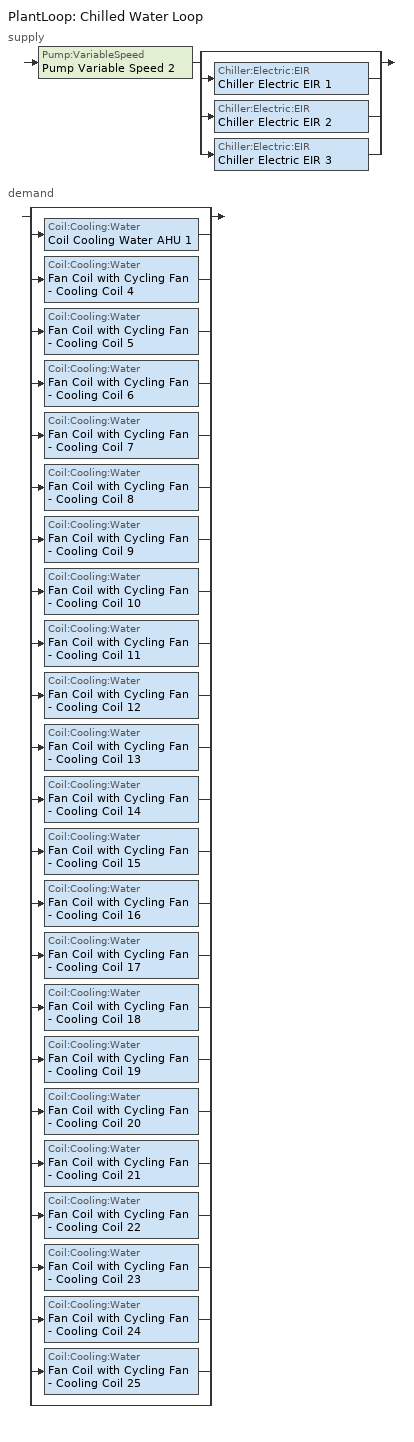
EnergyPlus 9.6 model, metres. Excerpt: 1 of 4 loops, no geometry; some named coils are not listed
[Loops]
PlantLoop 'Chilled Water Loop'
 supply: Pump:VariableSpeed 'Pump Variable Speed 2' > split
  | bypass
  | Chiller:Electric:EIR 'Chiller Electric EIR 1'
  | Chiller:Electric:EIR 'Chiller Electric EIR 2'
  | Chiller:Electric:EIR 'Chiller Electric EIR 3'
 demand: split
  | bypass
  | Coil:Cooling:Water 'Coil Cooling Water AHU 1'
  | Coil:Cooling:Water 'Fan Coil with Cycling Fan - Cooling Coil 4'
  | Coil:Cooling:Water 'Fan Coil with Cycling Fan - Cooling Coil 5'
  | Coil:Cooling:Water 'Fan Coil with Cycling Fan - Cooling Coil 6'
  | Coil:Cooling:Water 'Fan Coil with Cycling Fan - Cooling Coil 7'
  | Coil:Cooling:Water 'Fan Coil with Cycling Fan - Cooling Coil 8'
  | Coil:Cooling:Water 'Fan Coil with Cycling Fan - Cooling Coil 9'
  | Coil:Cooling:Water 'Fan Coil with Cycling Fan - Cooling Coil 10'
  | Coil:Cooling:Water 'Fan Coil with Cycling Fan - Cooling Coil 11'
  | Coil:Cooling:Water 'Fan Coil with Cycling Fan - Cooling Coil 12'
  | Coil:Cooling:Water 'Fan Coil with Cycling Fan - Cooling Coil 13'
  | Coil:Cooling:Water 'Fan Coil with Cycling Fan - Cooling Coil 14'
  | Coil:Cooling:Water 'Fan Coil with Cycling Fan - Cooling Coil 15'
  | Coil:Cooling:Water 'Fan Coil with Cycling Fan - Cooling Coil 16'
  | Coil:Cooling:Water 'Fan Coil with Cycling Fan - Cooling Coil 17'
  | Coil:Cooling:Water 'Fan Coil with Cycling Fan - Cooling Coil 18'
  | Coil:Cooling:Water 'Fan Coil with Cycling Fan - Cooling Coil 19'
  | Coil:Cooling:Water 'Fan Coil with Cycling Fan - Cooling Coil 20'
  | Coil:Cooling:Water 'Fan Coil with Cycling Fan - Cooling Coil 21'
  | Coil:Cooling:Water 'Fan Coil with Cycling Fan - Cooling Coil 22'
  | Coil:Cooling:Water 'Fan Coil with Cycling Fan - Cooling Coil 23'
  | Coil:Cooling:Water 'Fan Coil with Cycling Fan - Cooling Coil 24'
  | Coil:Cooling:Water 'Fan Coil with Cycling Fan - Cooling Coil 25'
  | bypass
[ZoneControl:Thermostat] Temperature Difference Between Cutout And Setpoint deltaC=0
Name | Zone or ZoneList | Control Type Schedule | Control 1
Thermal Zone 4 Thermostat | Thermal Zone 4 | Thermal Zone 4 Thermostat Schedule | Thermostat Setpoint Dual Setpoint 4
Thermal Zone 5 Thermostat | Thermal Zone 5 | Thermal Zone 5 Thermostat Schedule | Thermostat Setpoint Dual Setpoint 5
Thermal Zone 6 Thermostat | Thermal Zone 6 | Thermal Zone 6 Thermostat Schedule | Thermostat Setpoint Dual Setpoint 6
Thermal Zone 7 Thermostat | Thermal Zone 7 | Thermal Zone 7 Thermostat Schedule | Thermostat Setpoint Dual Setpoint 7
Thermal Zone 8 Thermostat | Thermal Zone 8 | Thermal Zone 8 Thermostat Schedule | Thermostat Setpoint Dual Setpoint 8
Thermal Zone 9 Thermostat | Thermal Zone 9 | Thermal Zone 9 Thermostat Schedule | Thermostat Setpoint Dual Setpoint 9
Thermal Zone 10 Thermostat | Thermal Zone 10 | Thermal Zone 10 Thermostat Schedule | Thermostat Setpoint Dual Setpoint 10
Thermal Zone 11 Thermostat | Thermal Zone 11 | Thermal Zone 11 Thermostat Schedule | Thermostat Setpoint Dual Setpoint 11
Thermal Zone 12 Thermostat | Thermal Zone 12 | Thermal Zone 12 Thermostat Schedule | Thermostat Setpoint Dual Setpoint 12
Thermal Zone 13 Thermostat | Thermal Zone 13 | Thermal Zone 13 Thermostat Schedule | Thermostat Setpoint Dual Setpoint 13
Thermal Zone 14 Thermostat | Thermal Zone 14 | Thermal Zone 14 Thermostat Schedule | Thermostat Setpoint Dual Setpoint 14
Thermal Zone 15 Thermostat | Thermal Zone 15 | Thermal Zone 15 Thermostat Schedule | Thermostat Setpoint Dual Setpoint 15
Thermal Zone 16 Thermostat | Thermal Zone 16 | Thermal Zone 16 Thermostat Schedule | Thermostat Setpoint Dual Setpoint 16
Thermal Zone 17 Thermostat | Thermal Zone 17 | Thermal Zone 17 Thermostat Schedule | Thermostat Setpoint Dual Setpoint 17
Thermal Zone 18 Thermostat | Thermal Zone 18 | Thermal Zone 18 Thermostat Schedule | Thermostat Setpoint Dual Setpoint 18
Thermal Zone 19 Thermostat | Thermal Zone 19 | Thermal Zone 19 Thermostat Schedule | Thermostat Setpoint Dual Setpoint 19
Thermal Zone 20 Thermostat | Thermal Zone 20 | Thermal Zone 20 Thermostat Schedule | Thermostat Setpoint Dual Setpoint 20
Thermal Zone 21 Thermostat | Thermal Zone 21 | Thermal Zone 21 Thermostat Schedule | Thermostat Setpoint Dual Setpoint 21
Thermal Zone 22 Thermostat | Thermal Zone 22 | Thermal Zone 22 Thermostat Schedule | Thermostat Setpoint Dual Setpoint 22
Thermal Zone 23 Thermostat | Thermal Zone 23 | Thermal Zone 23 Thermostat Schedule | Thermostat Setpoint Dual Setpoint 23
Thermal Zone 24 Thermostat | Thermal Zone 24 | Thermal Zone 24 Thermostat Schedule | Thermostat Setpoint Dual Setpoint 24
Thermal Zone 25 Thermostat | Thermal Zone 25 | Thermal Zone 25 Thermostat Schedule | Thermostat Setpoint Dual Setpoint 25
[ThermostatSetpoint:DualSetpoint]
Name | Heating Setpoint Temperature Schedule | Cooling Setpoint Temperature Schedule
Thermostat Setpoint Dual Setpoint 4 | HtgSetp 4 | ClgSetp 4
Thermostat Setpoint Dual Setpoint 5 | HtgSetp 5 | ClgSetp 5
Thermostat Setpoint Dual Setpoint 6 | HtgSetp 6 | ClgSetp 6
Thermostat Setpoint Dual Setpoint 7 | HtgSetp 7 | ClgSetp 7
Thermostat Setpoint Dual Setpoint 8 | HtgSetp 8 | ClgSetp 8
Thermostat Setpoint Dual Setpoint 9 | HtgSetp 9 | ClgSetp 9
Thermostat Setpoint Dual Setpoint 10 | HtgSetp 10 | ClgSetp 10
Thermostat Setpoint Dual Setpoint 11 | HtgSetp 11 | ClgSetp 11
Thermostat Setpoint Dual Setpoint 12 | HtgSetp 12 | ClgSetp 12
Thermostat Setpoint Dual Setpoint 13 | HtgSetp 13 | ClgSetp 13
Thermostat Setpoint Dual Setpoint 14 | HtgSetp 14 | ClgSetp 14
Thermostat Setpoint Dual Setpoint 15 | HtgSetp 15 | ClgSetp 15
Thermostat Setpoint Dual Setpoint 16 | HtgSetp 16 | ClgSetp 16
Thermostat Setpoint Dual Setpoint 17 | HtgSetp 17 | ClgSetp 17
Thermostat Setpoint Dual Setpoint 18 | HtgSetp 18 | ClgSetp 18
Thermostat Setpoint Dual Setpoint 19 | HtgSetp 19 | ClgSetp 19
Thermostat Setpoint Dual Setpoint 20 | HtgSetp 20 | ClgSetp 20
Thermostat Setpoint Dual Setpoint 21 | HtgSetp 21 | ClgSetp 21
Thermostat Setpoint Dual Setpoint 22 | HtgSetp 22 | ClgSetp 22
Thermostat Setpoint Dual Setpoint 23 | HtgSetp 23 | ClgSetp 23
Thermostat Setpoint Dual Setpoint 24 | HtgSetp 24 | ClgSetp 24
Thermostat Setpoint Dual Setpoint 25 | HtgSetp 25 | ClgSetp 25
[Fan:OnOff] Availability Schedule=Always On Discrete hvac_library; Fan Total Efficiency=0.75; Pressure Rise Pa=1395; Maximum Flow Rate m3/s=99.64; Motor Efficiency=0.8; Motor In Airstream Fraction=1; Fan Power Ratio Function of Speed Ratio Curve=Fan On Off Power Curve 12; Fan Efficiency Ratio Function of Speed Ratio Curve=Fan On Off Efficiency Curve 12
Fan Coil with Cycling Fan - Fan 4; Fan Coil with Cycling Fan - Fan 5; Fan Coil with Cycling Fan - Fan 6; Fan Coil with Cycling Fan - Fan 7; Fan Coil with Cycling Fan - Fan 8; Fan Coil with Cycling Fan - Fan 9; Fan Coil with Cycling Fan - Fan 10; Fan Coil with Cycling Fan - Fan 11; Fan Coil with Cycling Fan - Fan 12; Fan Coil with Cycling Fan - Fan 13; Fan Coil with Cycling Fan - Fan 14; Fan Coil with Cycling Fan - Fan 15; Fan Coil with Cycling Fan - Fan 16; Fan Coil with Cycling Fan - Fan 17; Fan Coil with Cycling Fan - Fan 18; Fan Coil with Cycling Fan - Fan 19; Fan Coil with Cycling Fan - Fan 20; Fan Coil with Cycling Fan - Fan 21; Fan Coil with Cycling Fan - Fan 22; Fan Coil with Cycling Fan - Fan 23; Fan Coil with Cycling Fan - Fan 24; Fan Coil with Cycling Fan - Fan 25
[Coil:Cooling:Water] Availability Schedule=Always On Discrete hvac_library; Design Water Flow Rate m3/s=Autosize; Design Air Flow Rate m3/s=Autosize; Design Inlet Water Temperature C=Autosize; Design Inlet Air Temperature C=Autosize; Design Outlet Air Temperature C=Autosize; Design Inlet Air Humidity Ratio kgWater/kgDryAir=Autosize; Design Outlet Air Humidity Ratio kgWater/kgDryAir=Autosize; Type of Analysis=SimpleAnalysis; Heat Exchanger Configuration=CrossFlow
Fan Coil with Cycling Fan - Cooling Coil 4; Fan Coil with Cycling Fan - Cooling Coil 5; Fan Coil with Cycling Fan - Cooling Coil 6; Fan Coil with Cycling Fan - Cooling Coil 7; Fan Coil with Cycling Fan - Cooling Coil 8; Fan Coil with Cycling Fan - Cooling Coil 9; Fan Coil with Cycling Fan - Cooling Coil 10; Fan Coil with Cycling Fan - Cooling Coil 11; Fan Coil with Cycling Fan - Cooling Coil 12; Fan Coil with Cycling Fan - Cooling Coil 13; Fan Coil with Cycling Fan - Cooling Coil 14; Fan Coil with Cycling Fan - Cooling Coil 15; Fan Coil with Cycling Fan - Cooling Coil 16; Fan Coil with Cycling Fan - Cooling Coil 17; Fan Coil with Cycling Fan - Cooling Coil 18; Fan Coil with Cycling Fan - Cooling Coil 19; Fan Coil with Cycling Fan - Cooling Coil 20; Fan Coil with Cycling Fan - Cooling Coil 21; Fan Coil with Cycling Fan - Cooling Coil 22; Fan Coil with Cycling Fan - Cooling Coil 23; Fan Coil with Cycling Fan - Cooling Coil 24; Fan Coil with Cycling Fan - Cooling Coil 25
[ZoneHVAC:FourPipeFanCoil] Capacity Control Method=CyclingFan; Maximum Supply Air Flow Rate m3/s=Autosize; Maximum Outdoor Air Flow Rate m3/s=Autosize; Maximum Cold Water Flow Rate m3/s=Autosize; Maximum Hot Water Flow Rate m3/s=Autosize; Minimum Supply Air Temperature in Cooling Mode C=Autosize; Maximum Supply Air Temperature in Heating Mode C=Autosize
Fan Coil with Cycling Fan 4: Availability Schedule Name ! Occpancy Schedule 4=Always On Discrete hvac_library; Supply Air Fan=Fan Coil with Cycling Fan - Fan 4; Cooling Coil=Fan Coil with Cycling Fan - Cooling Coil 4; Heating Coil=Fan Coil with Cycling Fan - Heating Coil 4
Fan Coil with Cycling Fan 5: Supply Air Fan=Fan Coil with Cycling Fan - Fan 5; Cooling Coil=Fan Coil with Cycling Fan - Cooling Coil 5; Heating Coil=Fan Coil with Cycling Fan - Heating Coil 5; Availability Schedule Name ! Occpancy Schedule 5=Always On Discrete hvac_library
Fan Coil with Cycling Fan 6: Supply Air Fan=Fan Coil with Cycling Fan - Fan 6; Cooling Coil=Fan Coil with Cycling Fan - Cooling Coil 6; Heating Coil=Fan Coil with Cycling Fan - Heating Coil 6; Availability Schedule Name ! Occpancy Schedule 6=Always On Discrete hvac_library
Fan Coil with Cycling Fan 7: Supply Air Fan=Fan Coil with Cycling Fan - Fan 7; Cooling Coil=Fan Coil with Cycling Fan - Cooling Coil 7; Heating Coil=Fan Coil with Cycling Fan - Heating Coil 7; Availability Schedule Name ! Occpancy Schedule 7=Always On Discrete hvac_library
Fan Coil with Cycling Fan 8: Supply Air Fan=Fan Coil with Cycling Fan - Fan 8; Cooling Coil=Fan Coil with Cycling Fan - Cooling Coil 8; Heating Coil=Fan Coil with Cycling Fan - Heating Coil 8; Availability Schedule Name ! Occpancy Schedule 8=Always On Discrete hvac_library
Fan Coil with Cycling Fan 9: Supply Air Fan=Fan Coil with Cycling Fan - Fan 9; Cooling Coil=Fan Coil with Cycling Fan - Cooling Coil 9; Heating Coil=Fan Coil with Cycling Fan - Heating Coil 9; Availability Schedule Name ! Occpancy Schedule 9=Always On Discrete hvac_library
Fan Coil with Cycling Fan 10: Supply Air Fan=Fan Coil with Cycling Fan - Fan 10; Cooling Coil=Fan Coil with Cycling Fan - Cooling Coil 10; Heating Coil=Fan Coil with Cycling Fan - Heating Coil 10; Availability Schedule Name ! Occpancy Schedule 10=Always On Discrete hvac_library
Fan Coil with Cycling Fan 11: Supply Air Fan=Fan Coil with Cycling Fan - Fan 11; Cooling Coil=Fan Coil with Cycling Fan - Cooling Coil 11; Heating Coil=Fan Coil with Cycling Fan - Heating Coil 11; Availability Schedule Name ! Occpancy Schedule 11=Always On Discrete hvac_library
Fan Coil with Cycling Fan 12: Supply Air Fan=Fan Coil with Cycling Fan - Fan 12; Cooling Coil=Fan Coil with Cycling Fan - Cooling Coil 12; Heating Coil=Fan Coil with Cycling Fan - Heating Coil 12; Availability Schedule Name ! Occpancy Schedule 12=Always On Discrete hvac_library
Fan Coil with Cycling Fan 13: Supply Air Fan=Fan Coil with Cycling Fan - Fan 13; Cooling Coil=Fan Coil with Cycling Fan - Cooling Coil 13; Heating Coil=Fan Coil with Cycling Fan - Heating Coil 13; Availability Schedule Name ! Occpancy Schedule 13=Always On Discrete hvac_library
Fan Coil with Cycling Fan 14: Supply Air Fan=Fan Coil with Cycling Fan - Fan 14; Cooling Coil=Fan Coil with Cycling Fan - Cooling Coil 14; Heating Coil=Fan Coil with Cycling Fan - Heating Coil 14; Availability Schedule Name ! Occpancy Schedule 14=Always On Discrete hvac_library
Fan Coil with Cycling Fan 15: Supply Air Fan=Fan Coil with Cycling Fan - Fan 15; Cooling Coil=Fan Coil with Cycling Fan - Cooling Coil 15; Heating Coil=Fan Coil with Cycling Fan - Heating Coil 15; Availability Schedule Name ! Occpancy Schedule 15=Always On Discrete hvac_library
Fan Coil with Cycling Fan 16: Supply Air Fan=Fan Coil with Cycling Fan - Fan 16; Cooling Coil=Fan Coil with Cycling Fan - Cooling Coil 16; Heating Coil=Fan Coil with Cycling Fan - Heating Coil 16; Availability Schedule Name ! Occpancy Schedule 16=Always On Discrete hvac_library
Fan Coil with Cycling Fan 17: Supply Air Fan=Fan Coil with Cycling Fan - Fan 17; Cooling Coil=Fan Coil with Cycling Fan - Cooling Coil 17; Heating Coil=Fan Coil with Cycling Fan - Heating Coil 17; Availability Schedule Name ! Occpancy Schedule 17=Always On Discrete hvac_library
Fan Coil with Cycling Fan 18: Supply Air Fan=Fan Coil with Cycling Fan - Fan 18; Cooling Coil=Fan Coil with Cycling Fan - Cooling Coil 18; Heating Coil=Fan Coil with Cycling Fan - Heating Coil 18; Availability Schedule Name ! Occpancy Schedule 18=Always On Discrete hvac_library
Fan Coil with Cycling Fan 19: Supply Air Fan=Fan Coil with Cycling Fan - Fan 19; Cooling Coil=Fan Coil with Cycling Fan - Cooling Coil 19; Heating Coil=Fan Coil with Cycling Fan - Heating Coil 19; Availability Schedule Name ! Occpancy Schedule 19=Always On Discrete hvac_library
Fan Coil with Cycling Fan 20: Supply Air Fan=Fan Coil with Cycling Fan - Fan 20; Cooling Coil=Fan Coil with Cycling Fan - Cooling Coil 20; Heating Coil=Fan Coil with Cycling Fan - Heating Coil 20; Availability Schedule Name ! Occpancy Schedule 20=Always On Discrete hvac_library
Fan Coil with Cycling Fan 21: Supply Air Fan=Fan Coil with Cycling Fan - Fan 21; Cooling Coil=Fan Coil with Cycling Fan - Cooling Coil 21; Heating Coil=Fan Coil with Cycling Fan - Heating Coil 21; Availability Schedule Name ! Occpancy Schedule 21=Always On Discrete hvac_library
Fan Coil with Cycling Fan 22: Supply Air Fan=Fan Coil with Cycling Fan - Fan 22; Cooling Coil=Fan Coil with Cycling Fan - Cooling Coil 22; Heating Coil=Fan Coil with Cycling Fan - Heating Coil 22; Availability Schedule Name ! Occpancy Schedule 22=Always On Discrete hvac_library
Fan Coil with Cycling Fan 23: Supply Air Fan=Fan Coil with Cycling Fan - Fan 23; Cooling Coil=Fan Coil with Cycling Fan - Cooling Coil 23; Heating Coil=Fan Coil with Cycling Fan - Heating Coil 23; Availability Schedule Name ! Occpancy Schedule 23=Always On Discrete hvac_library
Fan Coil with Cycling Fan 24: Supply Air Fan=Fan Coil with Cycling Fan - Fan 24; Cooling Coil=Fan Coil with Cycling Fan - Cooling Coil 24; Heating Coil=Fan Coil with Cycling Fan - Heating Coil 24; Availability Schedule Name ! Occpancy Schedule 24=Always On Discrete hvac_library
Fan Coil with Cycling Fan 25: Supply Air Fan=Fan Coil with Cycling Fan - Fan 25; Cooling Coil=Fan Coil with Cycling Fan - Cooling Coil 25; Heating Coil=Fan Coil with Cycling Fan - Heating Coil 25; Availability Schedule Name ! Occpancy Schedule 25=Always On Discrete hvac_library
[Zone equipment]
Thermal Zone 4: Fan Coil with Cycling Fan 4
Thermal Zone 5: Fan Coil with Cycling Fan 5
Thermal Zone 6: Fan Coil with Cycling Fan 6
Thermal Zone 7: Fan Coil with Cycling Fan 7
Thermal Zone 8: Fan Coil with Cycling Fan 8
Thermal Zone 9: Fan Coil with Cycling Fan 9
Thermal Zone 10: Fan Coil with Cycling Fan 10
Thermal Zone 11: Fan Coil with Cycling Fan 11
Thermal Zone 12: Fan Coil with Cycling Fan 12
Thermal Zone 13: Fan Coil with Cycling Fan 13
Thermal Zone 14: Fan Coil with Cycling Fan 14
Thermal Zone 15: Fan Coil with Cycling Fan 15
Thermal Zone 16: Fan Coil with Cycling Fan 16
Thermal Zone 17: Fan Coil with Cycling Fan 17
Thermal Zone 18: Fan Coil with Cycling Fan 18
Thermal Zone 19: Fan Coil with Cycling Fan 19
Thermal Zone 20: Fan Coil with Cycling Fan 20
Thermal Zone 21: Fan Coil with Cycling Fan 21
Thermal Zone 22: Fan Coil with Cycling Fan 22
Thermal Zone 23: Fan Coil with Cycling Fan 23
Thermal Zone 24: Fan Coil with Cycling Fan 24
Thermal Zone 25: Fan Coil with Cycling Fan 25
[Sizing:Zone] Zone Cooling Design Supply Air Temperature Input Method=SupplyAirTemperature; Zone Cooling Design Supply Air Temperature C=18.1; Zone Cooling Design Supply Air Temperature Difference deltaC=11.11; Zone Heating Design Supply Air Temperature Input Method=SupplyAirTemperature; Zone Heating Design Supply Air Temperature C=54.7; Zone Heating Design Supply Air Temperature Difference deltaC=11.11; Zone Cooling Design Supply Air Humidity Ratio kgWater/kgDryAir=0.0085; Zone Heating Design Supply Air Humidity Ratio kgWater/kgDryAir=0.008; Cooling Design Air Flow Method=DesignDay; Cooling Design Air Flow Rate m3/s=0; Cooling Minimum Air Flow per Zone Floor Area m3/s-m2=0.000762; Cooling Minimum Air Flow m3/s=0; Cooling Minimum Air Flow Fraction=0; Heating Design Air Flow Method=DesignDay; Heating Design Air Flow Rate m3/s=0; Heating Maximum Air Flow per Zone Floor Area m3/s-m2=0.002032; Heating Maximum Air Flow m3/s=0.141576; Heating Maximum Air Flow Fraction=0.3; Account for Dedicated Outdoor Air System=No
Name | Design Specification Outdoor Air Object
Thermal Zone 4 | Ventilation 4
Thermal Zone 5 | Ventilation 5
Thermal Zone 6 | Ventilation 6
Thermal Zone 7 | Ventilation 7
Thermal Zone 8 | Ventilation 8
Thermal Zone 9 | Ventilation 9
Thermal Zone 10 | Ventilation 10
Thermal Zone 11 | Ventilation 11
Thermal Zone 12 | Ventilation 12
Thermal Zone 13 | Ventilation 13
Thermal Zone 14 | Ventilation 14
Thermal Zone 15 | Ventilation 15
Thermal Zone 16 | Ventilation 16
Thermal Zone 17 | Ventilation 17
Thermal Zone 18 | Ventilation 18
Thermal Zone 19 | Ventilation 19
Thermal Zone 20 | Ventilation 20
Thermal Zone 21 | Ventilation 21
Thermal Zone 22 | Ventilation 22
Thermal Zone 23 | Ventilation 23
Thermal Zone 24 | Ventilation 24
Thermal Zone 25 | Ventilation 25
[DesignSpecification:OutdoorAir] Outdoor Air Method=Sum; Outdoor Air Flow per Person m3/s-person=0; Outdoor Air Flow per Zone Floor Area m3/s-m2=0; Outdoor Air Flow per Zone m3/s=0; Outdoor Air Flow Air Changes per Hour 1/hr=1.7
Ventilation 4; Ventilation 5; Ventilation 6; Ventilation 7; Ventilation 8; Ventilation 9; Ventilation 10; Ventilation 11; Ventilation 12; Ventilation 13; Ventilation 14; Ventilation 15; Ventilation 16; Ventilation 17; Ventilation 18; Ventilation 19; Ventilation 20; Ventilation 21; Ventilation 22; Ventilation 23; Ventilation 24; Ventilation 25
[SetpointManager:Scheduled]
Setpoint Manager Scheduled Chilled Water Duck: Control Variable=Temperature; Schedule=Chilled_Water_Temperature; Setpoint Node or NodeList=Node Chilled Water Deck Supply
[Chiller:Electric:EIR] Reference Capacity W=Autosize; Reference Leaving Chilled Water Temperature C=6.67; Reference Entering Condenser Fluid Temperature C=29.4; Reference Chilled Water Flow Rate m3/s=Autosize; Reference Condenser Fluid Flow Rate m3/s=Autosize; Cooling Capacity Function of Temperature Curve=Curve Biquadratic 1; Electric Input to Cooling Output Ratio Function of Temperature Curve=Curve Biquadratic 2; Electric Input to Cooling Output Ratio Function of Part Load Ratio Curve=Curve Quadratic 1; Minimum Part Load Ratio=0.1; Maximum Part Load Ratio=1; Optimum Part Load Ratio=1; Minimum Unloading Ratio=0.2; Condenser Type=WaterCooled; Condenser Fan Power Ratio W/W=0; Fraction of Compressor Electric Consumption Rejected by Condenser=1; Leaving Chilled Water Lower Temperature Limit C=2; Chiller Flow Mode=NotModulated; Sizing Factor=1; Basin Heater Capacity W/K=0; Basin Heater Setpoint Temperature C=10; Condenser Heat Recovery Relative Capacity Fraction=1
Name | Reference COP W/W
Chiller Electric EIR 1 | 3.5
Chiller Electric EIR 2 | 4.5
Chiller Electric EIR 3 | 5.5
[PlantEquipmentList]
Chilled Water Loop Cooling Equipment List: Chiller:Electric:EIR, Chiller Electric EIR 1, Chiller:Electric:EIR, Chiller Electric EIR 2, Chiller:Electric:EIR, Chiller Electric EIR 3
[PlantLoop]
Chilled Water Loop: Fluid Type=Water; Plant Equipment Operation Scheme=Chilled Water Loop Operation Schemes; Maximum Loop Temperature C=100; Minimum Loop Temperature C=0; Maximum Loop Flow Rate m3/s=Autosize; Minimum Loop Flow Rate m3/s=0; Plant Loop Volume m3=Autocalculate; Load Distribution Scheme=Optimal; Plant Loop Demand Calculation Scheme=SingleSetpoint
[Sizing:Plant]
Chilled Water Loop: Loop Type=Cooling; Design Loop Exit Temperature C=6.7; Loop Design Temperature Difference deltaC=6.7; Sizing Option=NonCoincident; Zone Timesteps in Averaging Window=1; Coincident Sizing Factor Mode=None
[Pump:VariableSpeed]
Pump Variable Speed 2: Design Maximum Flow Rate m3/s=Autosize; Design Pump Head Pa=179352; Design Power Consumption W=Autosize; Motor Efficiency=0.8; Fraction of Motor Inefficiencies to Fluid Stream=0; Coefficient 1 of the Part Load Performance Curve=0; Coefficient 2 of the Part Load Performance Curve=1; Coefficient 3 of the Part Load Performance Curve=0; Coefficient 4 of the Part Load Performance Curve=0; Design Minimum Flow Rate m3/s=0; Pump Control Type=Intermittent; Skin Loss Radiative Fraction=0.5; Design Power Sizing Method=PowerPerFlowPerPressure; Design Electric Power per Unit Flow Rate W/(m3/s)=348701.1; Design Shaft Power per Unit Flow Rate per Unit Head W/((m3/s)-Pa)=1.28205; Design Minimum Flow Rate Fraction=0
[PlantEquipmentOperationSchemes]
Chilled Water Loop Operation Schemes: Control Scheme Object Type 1=PlantEquipmentOperation:CoolingLoad; Control Scheme Name 1=Chilled Water Loop Cooling Operation Scheme; Control Scheme Schedule Name 1=Always On Discrete
[PlantEquipmentOperation:CoolingLoad]
Chilled Water Loop Cooling Operation Scheme: Load Range Lower Limit 1=0; Load Range Upper Limit 1=1000000000; Range Equipment List Name 1=Chilled Water Loop Cooling Equipment List
[Schedule:Day:Interval]
HtgSetp Summer Design Day 4; HtgSetp Summer Design Day 5; HtgSetp Summer Design Day 6; HtgSetp Summer Design Day 7; HtgSetp Summer Design Day 8; HtgSetp Summer Design Day 9; HtgSetp Summer Design Day 10; HtgSetp Summer Design Day 11; HtgSetp Summer Design Day 12; HtgSetp Summer Design Day 13; HtgSetp Summer Design Day 14; HtgSetp Summer Design Day 15; HtgSetp Summer Design Day 16; HtgSetp Summer Design Day 17; HtgSetp Summer Design Day 18; HtgSetp Summer Design Day 19; HtgSetp Summer Design Day 20; HtgSetp Summer Design Day 21; HtgSetp Summer Design Day 22; HtgSetp Summer Design Day 23; HtgSetp Summer Design Day 24; HtgSetp Summer Design Day 25: No, 24:00, 15.6
HtgSetp Winter Design Day 4; HtgSetp Winter Design Day 5; HtgSetp Winter Design Day 6; HtgSetp Winter Design Day 7; HtgSetp Winter Design Day 8; HtgSetp Winter Design Day 9; HtgSetp Winter Design Day 10; HtgSetp Winter Design Day 11; HtgSetp Winter Design Day 12; HtgSetp Winter Design Day 13; HtgSetp Winter Design Day 14; HtgSetp Winter Design Day 15; HtgSetp Winter Design Day 16; HtgSetp Winter Design Day 17; HtgSetp Winter Design Day 18; HtgSetp Winter Design Day 19; HtgSetp Winter Design Day 20; HtgSetp Winter Design Day 21; HtgSetp Winter Design Day 22; HtgSetp Winter Design Day 23; HtgSetp Winter Design Day 24; HtgSetp Winter Design Day 25: No, 24:00, 21
ClgSetp Summer Design Day 4; ClgSetp Summer Design Day 5; ClgSetp Summer Design Day 6; ClgSetp Summer Design Day 7; ClgSetp Summer Design Day 8; ClgSetp Summer Design Day 9; ClgSetp Summer Design Day 10; ClgSetp Summer Design Day 11; ClgSetp Summer Design Day 12; ClgSetp Summer Design Day 13; ClgSetp Summer Design Day 14; ClgSetp Summer Design Day 15; ClgSetp Summer Design Day 16; ClgSetp Summer Design Day 17; ClgSetp Summer Design Day 18; ClgSetp Summer Design Day 19; ClgSetp Summer Design Day 20; ClgSetp Summer Design Day 21; ClgSetp Summer Design Day 22; ClgSetp Summer Design Day 23; ClgSetp Summer Design Day 24; ClgSetp Summer Design Day 25: No, 06:00, 26.7, 22:00, 24, 24:00, 26.7
ClgSetp Winter Design Day 4; ClgSetp Winter Design Day 5; ClgSetp Winter Design Day 6; ClgSetp Winter Design Day 7; ClgSetp Winter Design Day 8; ClgSetp Winter Design Day 9; ClgSetp Winter Design Day 10; ClgSetp Winter Design Day 11; ClgSetp Winter Design Day 12; ClgSetp Winter Design Day 13; ClgSetp Winter Design Day 14; ClgSetp Winter Design Day 15; ClgSetp Winter Design Day 16; ClgSetp Winter Design Day 17; ClgSetp Winter Design Day 18; ClgSetp Winter Design Day 19; ClgSetp Winter Design Day 20; ClgSetp Winter Design Day 21; ClgSetp Winter Design Day 22; ClgSetp Winter Design Day 23; ClgSetp Winter Design Day 24; ClgSetp Winter Design Day 25: No, 24:00, 26.7
ClgSetp Default Schedule 4; ClgSetp Default Schedule 5: Temperature 37, No, 01:00, 27, 02:00, 27, 03:00, 27, 04:00, 27, 05:00, 27, 06:00, 27, 07:00, 27, 08:00, 27, 09:00, 25, 10:00, 25, 11:00, 25, 12:00, 25, 13:00, 25, 14:00, 25, 15:00, 25, 16:00, 25, 17:00, 25, 18:00, 25, 19:00, 25, 20:00, 25, 21:00, 27, 22:00, 27, 23:00, 27, 24:00, 27
HtgSetp Default Schedule 4; HtgSetp Default Schedule 5: Temperature 36, No, 01:00, 18, 02:00, 18, 03:00, 18, 04:00, 18, 05:00, 18, 06:00, 18, 07:00, 18, 08:00, 18, 09:00, 21, 10:00, 21, 11:00, 21, 12:00, 21, 13:00, 21, 14:00, 21, 15:00, 21, 16:00, 21, 17:00, 21, 18:00, 21, 19:00, 21, 20:00, 21, 21:00, 18, 22:00, 18, 23:00, 18, 24:00, 18
ClgSetp Default Schedule 6; ClgSetp Default Schedule 7; ClgSetp Default Schedule 8; ClgSetp Default Schedule 9; ClgSetp Default Schedule 10; ClgSetp Default Schedule 11; ClgSetp Default Schedule 12; ClgSetp Default Schedule 13; ClgSetp Default Schedule 14; ClgSetp Default Schedule 15; ClgSetp Default Schedule 16; ClgSetp Default Schedule 17; ClgSetp Default Schedule 18; ClgSetp Default Schedule 19; ClgSetp Default Schedule 20; ClgSetp Default Schedule 21; ClgSetp Default Schedule 22; ClgSetp Default Schedule 23; ClgSetp Default Schedule 24; ClgSetp Default Schedule 25: Temperature 37, No, 01:00, 28, 02:00, 28, 03:00, 28, 04:00, 28, 05:00, 28, 06:00, 28, 07:00, 28, 08:00, 28, 09:00, 28, 10:00, 28, 11:00, 26, 12:00, 26, 13:00, 26, 14:00, 26, 15:00, 26, 16:00, 26, 17:00, 26, 18:00, 26, 19:00, 26, 20:00, 26, 21:00, 26, 22:00, 26, 23:00, 28, 24:00, 28
HtgSetp Default Schedule 6; HtgSetp Default Schedule 7; HtgSetp Default Schedule 8; HtgSetp Default Schedule 9; HtgSetp Default Schedule 10; HtgSetp Default Schedule 11; HtgSetp Default Schedule 12; HtgSetp Default Schedule 13; HtgSetp Default Schedule 14; HtgSetp Default Schedule 15; HtgSetp Default Schedule 16; HtgSetp Default Schedule 17; HtgSetp Default Schedule 18; HtgSetp Default Schedule 19; HtgSetp Default Schedule 20; HtgSetp Default Schedule 21; HtgSetp Default Schedule 22; HtgSetp Default Schedule 23; HtgSetp Default Schedule 24; HtgSetp Default Schedule 25: Temperature 36, No, 01:00, 16, 02:00, 16, 03:00, 16, 04:00, 16, 05:00, 16, 06:00, 16, 07:00, 16, 08:00, 16, 09:00, 16, 10:00, 16, 11:00, 22, 12:00, 22, 13:00, 22, 14:00, 22, 15:00, 22, 16:00, 22, 17:00, 22, 18:00, 22, 19:00, 22, 20:00, 22, 21:00, 22, 22:00, 22, 23:00, 16, 24:00, 16
Chilled_Water_Temperature_Default; Chilled_Water_Temperature_Summer_Design_Day; Chilled_Water_Temperature_Winter_Design_Day: No, 24:00, 6.7
[Schedule:Week:Daily]
HtgSetp 4 Week Rule - Jan1-Dec31: HtgSetp Default Schedule 4, HtgSetp Default Schedule 4, HtgSetp Default Schedule 4, HtgSetp Default Schedule 4, HtgSetp Default Schedule 4, HtgSetp Default Schedule 4, HtgSetp Default Schedule 4, HtgSetp Default Schedule 4, HtgSetp Summer Design Day 4, HtgSetp Winter Design Day 4, HtgSetp Default Schedule 4, HtgSetp Default Schedule 4
ClgSetp 4 Week Rule - Jan1-Dec31: ClgSetp Default Schedule 4, ClgSetp Default Schedule 4, ClgSetp Default Schedule 4, ClgSetp Default Schedule 4, ClgSetp Default Schedule 4, ClgSetp Default Schedule 4, ClgSetp Default Schedule 4, ClgSetp Default Schedule 4, ClgSetp Summer Design Day 4, ClgSetp Winter Design Day 4, ClgSetp Default Schedule 4, ClgSetp Default Schedule 4
HtgSetp 5 Week Rule - Jan1-Dec31: HtgSetp Default Schedule 5, HtgSetp Default Schedule 5, HtgSetp Default Schedule 5, HtgSetp Default Schedule 5, HtgSetp Default Schedule 5, HtgSetp Default Schedule 5, HtgSetp Default Schedule 5, HtgSetp Default Schedule 5, HtgSetp Summer Design Day 5, HtgSetp Winter Design Day 5, HtgSetp Default Schedule 5, HtgSetp Default Schedule 5
ClgSetp 5 Week Rule - Jan1-Dec31: ClgSetp Default Schedule 5, ClgSetp Default Schedule 5, ClgSetp Default Schedule 5, ClgSetp Default Schedule 5, ClgSetp Default Schedule 5, ClgSetp Default Schedule 5, ClgSetp Default Schedule 5, ClgSetp Default Schedule 5, ClgSetp Summer Design Day 5, ClgSetp Winter Design Day 5, ClgSetp Default Schedule 5, ClgSetp Default Schedule 5
HtgSetp 6 Week Rule - Jan1-Dec31: HtgSetp Default Schedule 6, HtgSetp Default Schedule 6, HtgSetp Default Schedule 6, HtgSetp Default Schedule 6, HtgSetp Default Schedule 6, HtgSetp Default Schedule 6, HtgSetp Default Schedule 6, HtgSetp Default Schedule 6, HtgSetp Summer Design Day 6, HtgSetp Winter Design Day 6, HtgSetp Default Schedule 6, HtgSetp Default Schedule 6
ClgSetp 6 Week Rule - Jan1-Dec31: ClgSetp Default Schedule 6, ClgSetp Default Schedule 6, ClgSetp Default Schedule 6, ClgSetp Default Schedule 6, ClgSetp Default Schedule 6, ClgSetp Default Schedule 6, ClgSetp Default Schedule 6, ClgSetp Default Schedule 6, ClgSetp Summer Design Day 6, ClgSetp Winter Design Day 6, ClgSetp Default Schedule 6, ClgSetp Default Schedule 6
HtgSetp 7 Week Rule - Jan1-Dec31: HtgSetp Default Schedule 7, HtgSetp Default Schedule 7, HtgSetp Default Schedule 7, HtgSetp Default Schedule 7, HtgSetp Default Schedule 7, HtgSetp Default Schedule 7, HtgSetp Default Schedule 7, HtgSetp Default Schedule 7, HtgSetp Summer Design Day 7, HtgSetp Winter Design Day 7, HtgSetp Default Schedule 7, HtgSetp Default Schedule 7
ClgSetp 7 Week Rule - Jan1-Dec31: ClgSetp Default Schedule 7, ClgSetp Default Schedule 7, ClgSetp Default Schedule 7, ClgSetp Default Schedule 7, ClgSetp Default Schedule 7, ClgSetp Default Schedule 7, ClgSetp Default Schedule 7, ClgSetp Default Schedule 7, ClgSetp Summer Design Day 7, ClgSetp Winter Design Day 7, ClgSetp Default Schedule 7, ClgSetp Default Schedule 7
HtgSetp 8 Week Rule - Jan1-Dec31: HtgSetp Default Schedule 8, HtgSetp Default Schedule 8, HtgSetp Default Schedule 8, HtgSetp Default Schedule 8, HtgSetp Default Schedule 8, HtgSetp Default Schedule 8, HtgSetp Default Schedule 8, HtgSetp Default Schedule 8, HtgSetp Summer Design Day 8, HtgSetp Winter Design Day 8, HtgSetp Default Schedule 8, HtgSetp Default Schedule 8
ClgSetp 8 Week Rule - Jan1-Dec31: ClgSetp Default Schedule 8, ClgSetp Default Schedule 8, ClgSetp Default Schedule 8, ClgSetp Default Schedule 8, ClgSetp Default Schedule 8, ClgSetp Default Schedule 8, ClgSetp Default Schedule 8, ClgSetp Default Schedule 8, ClgSetp Summer Design Day 8, ClgSetp Winter Design Day 8, ClgSetp Default Schedule 8, ClgSetp Default Schedule 8
HtgSetp 9 Week Rule - Jan1-Dec31: HtgSetp Default Schedule 9, HtgSetp Default Schedule 9, HtgSetp Default Schedule 9, HtgSetp Default Schedule 9, HtgSetp Default Schedule 9, HtgSetp Default Schedule 9, HtgSetp Default Schedule 9, HtgSetp Default Schedule 9, HtgSetp Summer Design Day 9, HtgSetp Winter Design Day 9, HtgSetp Default Schedule 9, HtgSetp Default Schedule 9
ClgSetp 9 Week Rule - Jan1-Dec31: ClgSetp Default Schedule 9, ClgSetp Default Schedule 9, ClgSetp Default Schedule 9, ClgSetp Default Schedule 9, ClgSetp Default Schedule 9, ClgSetp Default Schedule 9, ClgSetp Default Schedule 9, ClgSetp Default Schedule 9, ClgSetp Summer Design Day 9, ClgSetp Winter Design Day 9, ClgSetp Default Schedule 9, ClgSetp Default Schedule 9
HtgSetp 10 Week Rule - Jan1-Dec31: HtgSetp Default Schedule 10, HtgSetp Default Schedule 10, HtgSetp Default Schedule 10, HtgSetp Default Schedule 10, HtgSetp Default Schedule 10, HtgSetp Default Schedule 10, HtgSetp Default Schedule 10, HtgSetp Default Schedule 10, HtgSetp Summer Design Day 10, HtgSetp Winter Design Day 10, HtgSetp Default Schedule 10, HtgSetp Default Schedule 10
ClgSetp 10 Week Rule - Jan1-Dec31: ClgSetp Default Schedule 10, ClgSetp Default Schedule 10, ClgSetp Default Schedule 10, ClgSetp Default Schedule 10, ClgSetp Default Schedule 10, ClgSetp Default Schedule 10, ClgSetp Default Schedule 10, ClgSetp Default Schedule 10, ClgSetp Summer Design Day 10, ClgSetp Winter Design Day 10, ClgSetp Default Schedule 10, ClgSetp Default Schedule 10
HtgSetp 11 Week Rule - Jan1-Dec31: HtgSetp Default Schedule 11, HtgSetp Default Schedule 11, HtgSetp Default Schedule 11, HtgSetp Default Schedule 11, HtgSetp Default Schedule 11, HtgSetp Default Schedule 11, HtgSetp Default Schedule 11, HtgSetp Default Schedule 11, HtgSetp Summer Design Day 11, HtgSetp Winter Design Day 11, HtgSetp Default Schedule 11, HtgSetp Default Schedule 11
ClgSetp 11 Week Rule - Jan1-Dec31: ClgSetp Default Schedule 11, ClgSetp Default Schedule 11, ClgSetp Default Schedule 11, ClgSetp Default Schedule 11, ClgSetp Default Schedule 11, ClgSetp Default Schedule 11, ClgSetp Default Schedule 11, ClgSetp Default Schedule 11, ClgSetp Summer Design Day 11, ClgSetp Winter Design Day 11, ClgSetp Default Schedule 11, ClgSetp Default Schedule 11
HtgSetp 12 Week Rule - Jan1-Dec31: HtgSetp Default Schedule 12, HtgSetp Default Schedule 12, HtgSetp Default Schedule 12, HtgSetp Default Schedule 12, HtgSetp Default Schedule 12, HtgSetp Default Schedule 12, HtgSetp Default Schedule 12, HtgSetp Default Schedule 12, HtgSetp Summer Design Day 12, HtgSetp Winter Design Day 12, HtgSetp Default Schedule 12, HtgSetp Default Schedule 12
ClgSetp 12 Week Rule - Jan1-Dec31: ClgSetp Default Schedule 12, ClgSetp Default Schedule 12, ClgSetp Default Schedule 12, ClgSetp Default Schedule 12, ClgSetp Default Schedule 12, ClgSetp Default Schedule 12, ClgSetp Default Schedule 12, ClgSetp Default Schedule 12, ClgSetp Summer Design Day 12, ClgSetp Winter Design Day 12, ClgSetp Default Schedule 12, ClgSetp Default Schedule 12
HtgSetp 13 Week Rule - Jan1-Dec31: HtgSetp Default Schedule 13, HtgSetp Default Schedule 13, HtgSetp Default Schedule 13, HtgSetp Default Schedule 13, HtgSetp Default Schedule 13, HtgSetp Default Schedule 13, HtgSetp Default Schedule 13, HtgSetp Default Schedule 13, HtgSetp Summer Design Day 13, HtgSetp Winter Design Day 13, HtgSetp Default Schedule 13, HtgSetp Default Schedule 13
ClgSetp 13 Week Rule - Jan1-Dec31: ClgSetp Default Schedule 13, ClgSetp Default Schedule 13, ClgSetp Default Schedule 13, ClgSetp Default Schedule 13, ClgSetp Default Schedule 13, ClgSetp Default Schedule 13, ClgSetp Default Schedule 13, ClgSetp Default Schedule 13, ClgSetp Summer Design Day 13, ClgSetp Winter Design Day 13, ClgSetp Default Schedule 13, ClgSetp Default Schedule 13
HtgSetp 14 Week Rule - Jan1-Dec31: HtgSetp Default Schedule 14, HtgSetp Default Schedule 14, HtgSetp Default Schedule 14, HtgSetp Default Schedule 14, HtgSetp Default Schedule 14, HtgSetp Default Schedule 14, HtgSetp Default Schedule 14, HtgSetp Default Schedule 14, HtgSetp Summer Design Day 14, HtgSetp Winter Design Day 14, HtgSetp Default Schedule 14, HtgSetp Default Schedule 14
ClgSetp 14 Week Rule - Jan1-Dec31: ClgSetp Default Schedule 14, ClgSetp Default Schedule 14, ClgSetp Default Schedule 14, ClgSetp Default Schedule 14, ClgSetp Default Schedule 14, ClgSetp Default Schedule 14, ClgSetp Default Schedule 14, ClgSetp Default Schedule 14, ClgSetp Summer Design Day 14, ClgSetp Winter Design Day 14, ClgSetp Default Schedule 14, ClgSetp Default Schedule 14
HtgSetp 15 Week Rule - Jan1-Dec31: HtgSetp Default Schedule 15, HtgSetp Default Schedule 15, HtgSetp Default Schedule 15, HtgSetp Default Schedule 15, HtgSetp Default Schedule 15, HtgSetp Default Schedule 15, HtgSetp Default Schedule 15, HtgSetp Default Schedule 15, HtgSetp Summer Design Day 15, HtgSetp Winter Design Day 15, HtgSetp Default Schedule 15, HtgSetp Default Schedule 15
ClgSetp 15 Week Rule - Jan1-Dec31: ClgSetp Default Schedule 15, ClgSetp Default Schedule 15, ClgSetp Default Schedule 15, ClgSetp Default Schedule 15, ClgSetp Default Schedule 15, ClgSetp Default Schedule 15, ClgSetp Default Schedule 15, ClgSetp Default Schedule 15, ClgSetp Summer Design Day 15, ClgSetp Winter Design Day 15, ClgSetp Default Schedule 15, ClgSetp Default Schedule 15
HtgSetp 16 Week Rule - Jan1-Dec31: HtgSetp Default Schedule 16, HtgSetp Default Schedule 16, HtgSetp Default Schedule 16, HtgSetp Default Schedule 16, HtgSetp Default Schedule 16, HtgSetp Default Schedule 16, HtgSetp Default Schedule 16, HtgSetp Default Schedule 16, HtgSetp Summer Design Day 16, HtgSetp Winter Design Day 16, HtgSetp Default Schedule 16, HtgSetp Default Schedule 16
ClgSetp 16 Week Rule - Jan1-Dec31: ClgSetp Default Schedule 16, ClgSetp Default Schedule 16, ClgSetp Default Schedule 16, ClgSetp Default Schedule 16, ClgSetp Default Schedule 16, ClgSetp Default Schedule 16, ClgSetp Default Schedule 16, ClgSetp Default Schedule 16, ClgSetp Summer Design Day 16, ClgSetp Winter Design Day 16, ClgSetp Default Schedule 16, ClgSetp Default Schedule 16
HtgSetp 17 Week Rule - Jan1-Dec31: HtgSetp Default Schedule 17, HtgSetp Default Schedule 17, HtgSetp Default Schedule 17, HtgSetp Default Schedule 17, HtgSetp Default Schedule 17, HtgSetp Default Schedule 17, HtgSetp Default Schedule 17, HtgSetp Default Schedule 17, HtgSetp Summer Design Day 17, HtgSetp Winter Design Day 17, HtgSetp Default Schedule 17, HtgSetp Default Schedule 17
ClgSetp 17 Week Rule - Jan1-Dec31: ClgSetp Default Schedule 17, ClgSetp Default Schedule 17, ClgSetp Default Schedule 17, ClgSetp Default Schedule 17, ClgSetp Default Schedule 17, ClgSetp Default Schedule 17, ClgSetp Default Schedule 17, ClgSetp Default Schedule 17, ClgSetp Summer Design Day 17, ClgSetp Winter Design Day 17, ClgSetp Default Schedule 17, ClgSetp Default Schedule 17
HtgSetp 18 Week Rule - Jan1-Dec31: HtgSetp Default Schedule 18, HtgSetp Default Schedule 18, HtgSetp Default Schedule 18, HtgSetp Default Schedule 18, HtgSetp Default Schedule 18, HtgSetp Default Schedule 18, HtgSetp Default Schedule 18, HtgSetp Default Schedule 18, HtgSetp Summer Design Day 18, HtgSetp Winter Design Day 18, HtgSetp Default Schedule 18, HtgSetp Default Schedule 18
ClgSetp 18 Week Rule - Jan1-Dec31: ClgSetp Default Schedule 18, ClgSetp Default Schedule 18, ClgSetp Default Schedule 18, ClgSetp Default Schedule 18, ClgSetp Default Schedule 18, ClgSetp Default Schedule 18, ClgSetp Default Schedule 18, ClgSetp Default Schedule 18, ClgSetp Summer Design Day 18, ClgSetp Winter Design Day 18, ClgSetp Default Schedule 18, ClgSetp Default Schedule 18
HtgSetp 19 Week Rule - Jan1-Dec31: HtgSetp Default Schedule 19, HtgSetp Default Schedule 19, HtgSetp Default Schedule 19, HtgSetp Default Schedule 19, HtgSetp Default Schedule 19, HtgSetp Default Schedule 19, HtgSetp Default Schedule 19, HtgSetp Default Schedule 19, HtgSetp Summer Design Day 19, HtgSetp Winter Design Day 19, HtgSetp Default Schedule 19, HtgSetp Default Schedule 19
ClgSetp 19 Week Rule - Jan1-Dec31: ClgSetp Default Schedule 19, ClgSetp Default Schedule 19, ClgSetp Default Schedule 19, ClgSetp Default Schedule 19, ClgSetp Default Schedule 19, ClgSetp Default Schedule 19, ClgSetp Default Schedule 19, ClgSetp Default Schedule 19, ClgSetp Summer Design Day 19, ClgSetp Winter Design Day 19, ClgSetp Default Schedule 19, ClgSetp Default Schedule 19
HtgSetp 20 Week Rule - Jan1-Dec31: HtgSetp Default Schedule 20, HtgSetp Default Schedule 20, HtgSetp Default Schedule 20, HtgSetp Default Schedule 20, HtgSetp Default Schedule 20, HtgSetp Default Schedule 20, HtgSetp Default Schedule 20, HtgSetp Default Schedule 20, HtgSetp Summer Design Day 20, HtgSetp Winter Design Day 20, HtgSetp Default Schedule 20, HtgSetp Default Schedule 20
ClgSetp 20 Week Rule - Jan1-Dec31: ClgSetp Default Schedule 20, ClgSetp Default Schedule 20, ClgSetp Default Schedule 20, ClgSetp Default Schedule 20, ClgSetp Default Schedule 20, ClgSetp Default Schedule 20, ClgSetp Default Schedule 20, ClgSetp Default Schedule 20, ClgSetp Summer Design Day 20, ClgSetp Winter Design Day 20, ClgSetp Default Schedule 20, ClgSetp Default Schedule 20
HtgSetp 21 Week Rule - Jan1-Dec31: HtgSetp Default Schedule 21, HtgSetp Default Schedule 21, HtgSetp Default Schedule 21, HtgSetp Default Schedule 21, HtgSetp Default Schedule 21, HtgSetp Default Schedule 21, HtgSetp Default Schedule 21, HtgSetp Default Schedule 21, HtgSetp Summer Design Day 21, HtgSetp Winter Design Day 21, HtgSetp Default Schedule 21, HtgSetp Default Schedule 21
ClgSetp 21 Week Rule - Jan1-Dec31: ClgSetp Default Schedule 21, ClgSetp Default Schedule 21, ClgSetp Default Schedule 21, ClgSetp Default Schedule 21, ClgSetp Default Schedule 21, ClgSetp Default Schedule 21, ClgSetp Default Schedule 21, ClgSetp Default Schedule 21, ClgSetp Summer Design Day 21, ClgSetp Winter Design Day 21, ClgSetp Default Schedule 21, ClgSetp Default Schedule 21
HtgSetp 22 Week Rule - Jan1-Dec31: HtgSetp Default Schedule 22, HtgSetp Default Schedule 22, HtgSetp Default Schedule 22, HtgSetp Default Schedule 22, HtgSetp Default Schedule 22, HtgSetp Default Schedule 22, HtgSetp Default Schedule 22, HtgSetp Default Schedule 22, HtgSetp Summer Design Day 22, HtgSetp Winter Design Day 22, HtgSetp Default Schedule 22, HtgSetp Default Schedule 22
ClgSetp 22 Week Rule - Jan1-Dec31: ClgSetp Default Schedule 22, ClgSetp Default Schedule 22, ClgSetp Default Schedule 22, ClgSetp Default Schedule 22, ClgSetp Default Schedule 22, ClgSetp Default Schedule 22, ClgSetp Default Schedule 22, ClgSetp Default Schedule 22, ClgSetp Summer Design Day 22, ClgSetp Winter Design Day 22, ClgSetp Default Schedule 22, ClgSetp Default Schedule 22
HtgSetp 23 Week Rule - Jan1-Dec31: HtgSetp Default Schedule 23, HtgSetp Default Schedule 23, HtgSetp Default Schedule 23, HtgSetp Default Schedule 23, HtgSetp Default Schedule 23, HtgSetp Default Schedule 23, HtgSetp Default Schedule 23, HtgSetp Default Schedule 23, HtgSetp Summer Design Day 23, HtgSetp Winter Design Day 23, HtgSetp Default Schedule 23, HtgSetp Default Schedule 23
ClgSetp 23 Week Rule - Jan1-Dec31: ClgSetp Default Schedule 23, ClgSetp Default Schedule 23, ClgSetp Default Schedule 23, ClgSetp Default Schedule 23, ClgSetp Default Schedule 23, ClgSetp Default Schedule 23, ClgSetp Default Schedule 23, ClgSetp Default Schedule 23, ClgSetp Summer Design Day 23, ClgSetp Winter Design Day 23, ClgSetp Default Schedule 23, ClgSetp Default Schedule 23
HtgSetp 24 Week Rule - Jan1-Dec31: HtgSetp Default Schedule 24, HtgSetp Default Schedule 24, HtgSetp Default Schedule 24, HtgSetp Default Schedule 24, HtgSetp Default Schedule 24, HtgSetp Default Schedule 24, HtgSetp Default Schedule 24, HtgSetp Default Schedule 24, HtgSetp Summer Design Day 24, HtgSetp Winter Design Day 24, HtgSetp Default Schedule 24, HtgSetp Default Schedule 24
ClgSetp 24 Week Rule - Jan1-Dec31: ClgSetp Default Schedule 24, ClgSetp Default Schedule 24, ClgSetp Default Schedule 24, ClgSetp Default Schedule 24, ClgSetp Default Schedule 24, ClgSetp Default Schedule 24, ClgSetp Default Schedule 24, ClgSetp Default Schedule 24, ClgSetp Summer Design Day 24, ClgSetp Winter Design Day 24, ClgSetp Default Schedule 24, ClgSetp Default Schedule 24
HtgSetp 25 Week Rule - Jan1-Dec31: HtgSetp Default Schedule 25, HtgSetp Default Schedule 25, HtgSetp Default Schedule 25, HtgSetp Default Schedule 25, HtgSetp Default Schedule 25, HtgSetp Default Schedule 25, HtgSetp Default Schedule 25, HtgSetp Default Schedule 25, HtgSetp Summer Design Day 25, HtgSetp Winter Design Day 25, HtgSetp Default Schedule 25, HtgSetp Default Schedule 25
ClgSetp 25 Week Rule - Jan1-Dec31: ClgSetp Default Schedule 25, ClgSetp Default Schedule 25, ClgSetp Default Schedule 25, ClgSetp Default Schedule 25, ClgSetp Default Schedule 25, ClgSetp Default Schedule 25, ClgSetp Default Schedule 25, ClgSetp Default Schedule 25, ClgSetp Summer Design Day 25, ClgSetp Winter Design Day 25, ClgSetp Default Schedule 25, ClgSetp Default Schedule 25
Chilled_Water_Temperature Week Rule - Jan1-Dec31: Chilled_Water_Temperature_Default, Chilled_Water_Temperature_Default, Chilled_Water_Temperature_Default, Chilled_Water_Temperature_Default, Chilled_Water_Temperature_Default, Chilled_Water_Temperature_Default, Chilled_Water_Temperature_Default, Chilled_Water_Temperature_Default, Chilled_Water_Temperature_Summer_Design_Day, Chilled_Water_Temperature_Winter_Design_Day, Chilled_Water_Temperature_Default, Chilled_Water_Temperature_Default
[Schedule:Year]
HtgSetp 4: HtgSetp 4 Week Rule - Jan1-Dec31, 1, 1, 12, 31
ClgSetp 4: ClgSetp 4 Week Rule - Jan1-Dec31, 1, 1, 12, 31
HtgSetp 5: HtgSetp 5 Week Rule - Jan1-Dec31, 1, 1, 12, 31
ClgSetp 5: ClgSetp 5 Week Rule - Jan1-Dec31, 1, 1, 12, 31
HtgSetp 6: HtgSetp 6 Week Rule - Jan1-Dec31, 1, 1, 12, 31
ClgSetp 6: ClgSetp 6 Week Rule - Jan1-Dec31, 1, 1, 12, 31
HtgSetp 7: HtgSetp 7 Week Rule - Jan1-Dec31, 1, 1, 12, 31
ClgSetp 7: ClgSetp 7 Week Rule - Jan1-Dec31, 1, 1, 12, 31
HtgSetp 8: HtgSetp 8 Week Rule - Jan1-Dec31, 1, 1, 12, 31
ClgSetp 8: ClgSetp 8 Week Rule - Jan1-Dec31, 1, 1, 12, 31
HtgSetp 9: HtgSetp 9 Week Rule - Jan1-Dec31, 1, 1, 12, 31
ClgSetp 9: ClgSetp 9 Week Rule - Jan1-Dec31, 1, 1, 12, 31
HtgSetp 10: HtgSetp 10 Week Rule - Jan1-Dec31, 1, 1, 12, 31
ClgSetp 10: ClgSetp 10 Week Rule - Jan1-Dec31, 1, 1, 12, 31
HtgSetp 11: HtgSetp 11 Week Rule - Jan1-Dec31, 1, 1, 12, 31
ClgSetp 11: ClgSetp 11 Week Rule - Jan1-Dec31, 1, 1, 12, 31
HtgSetp 12: HtgSetp 12 Week Rule - Jan1-Dec31, 1, 1, 12, 31
ClgSetp 12: ClgSetp 12 Week Rule - Jan1-Dec31, 1, 1, 12, 31
HtgSetp 13: HtgSetp 13 Week Rule - Jan1-Dec31, 1, 1, 12, 31
ClgSetp 13: ClgSetp 13 Week Rule - Jan1-Dec31, 1, 1, 12, 31
HtgSetp 14: HtgSetp 14 Week Rule - Jan1-Dec31, 1, 1, 12, 31
ClgSetp 14: ClgSetp 14 Week Rule - Jan1-Dec31, 1, 1, 12, 31
HtgSetp 15: HtgSetp 15 Week Rule - Jan1-Dec31, 1, 1, 12, 31
ClgSetp 15: ClgSetp 15 Week Rule - Jan1-Dec31, 1, 1, 12, 31
HtgSetp 16: HtgSetp 16 Week Rule - Jan1-Dec31, 1, 1, 12, 31
ClgSetp 16: ClgSetp 16 Week Rule - Jan1-Dec31, 1, 1, 12, 31
HtgSetp 17: HtgSetp 17 Week Rule - Jan1-Dec31, 1, 1, 12, 31
ClgSetp 17: ClgSetp 17 Week Rule - Jan1-Dec31, 1, 1, 12, 31
HtgSetp 18: HtgSetp 18 Week Rule - Jan1-Dec31, 1, 1, 12, 31
ClgSetp 18: ClgSetp 18 Week Rule - Jan1-Dec31, 1, 1, 12, 31
HtgSetp 19: HtgSetp 19 Week Rule - Jan1-Dec31, 1, 1, 12, 31
ClgSetp 19: ClgSetp 19 Week Rule - Jan1-Dec31, 1, 1, 12, 31
HtgSetp 20: HtgSetp 20 Week Rule - Jan1-Dec31, 1, 1, 12, 31
ClgSetp 20: ClgSetp 20 Week Rule - Jan1-Dec31, 1, 1, 12, 31
HtgSetp 21: HtgSetp 21 Week Rule - Jan1-Dec31, 1, 1, 12, 31
ClgSetp 21: ClgSetp 21 Week Rule - Jan1-Dec31, 1, 1, 12, 31
HtgSetp 22: HtgSetp 22 Week Rule - Jan1-Dec31, 1, 1, 12, 31
ClgSetp 22: ClgSetp 22 Week Rule - Jan1-Dec31, 1, 1, 12, 31
HtgSetp 23: HtgSetp 23 Week Rule - Jan1-Dec31, 1, 1, 12, 31
ClgSetp 23: ClgSetp 23 Week Rule - Jan1-Dec31, 1, 1, 12, 31
HtgSetp 24: HtgSetp 24 Week Rule - Jan1-Dec31, 1, 1, 12, 31
ClgSetp 24: ClgSetp 24 Week Rule - Jan1-Dec31, 1, 1, 12, 31
HtgSetp 25: HtgSetp 25 Week Rule - Jan1-Dec31, 1, 1, 12, 31
ClgSetp 25: ClgSetp 25 Week Rule - Jan1-Dec31, 1, 1, 12, 31
Chilled_Water_Temperature: Chilled_Water_Temperature Week Rule - Jan1-Dec31, 1, 1, 12, 31
[Schedule:Compact]
Thermal Zone 4 Thermostat Schedule; Thermal Zone 5 Thermostat Schedule; Thermal Zone 6 Thermostat Schedule; Thermal Zone 7 Thermostat Schedule; Thermal Zone 8 Thermostat Schedule; Thermal Zone 9 Thermostat Schedule; Thermal Zone 10 Thermostat Schedule; Thermal Zone 11 Thermostat Schedule; Thermal Zone 12 Thermostat Schedule; Thermal Zone 13 Thermostat Schedule; Thermal Zone 14 Thermostat Schedule; Thermal Zone 15 Thermostat Schedule; Thermal Zone 16 Thermostat Schedule; Thermal Zone 17 Thermostat Schedule; Thermal Zone 18 Thermostat Schedule; Thermal Zone 19 Thermostat Schedule; Thermal Zone 20 Thermostat Schedule; Thermal Zone 21 Thermostat Schedule; Thermal Zone 22 Thermostat Schedule; Thermal Zone 23 Thermostat Schedule; Thermal Zone 24 Thermostat Schedule; Thermal Zone 25 Thermostat Schedule: Through: 12/31, For: AllDays, Until: 24:00, 4
[Schedule:Constant] Hourly Value=1
Always On Discrete; Always On Discrete hvac_library
[Curve:Biquadratic] Minimum Value of x=5; Maximum Value of x=10; Minimum Value of y=24; Maximum Value of y=35
Name | Coefficient1 Constant | Coefficient2 x | Coefficient3 x**2 | Coefficient4 y | Coefficient5 y**2 | Coefficient6 x*y
Curve Biquadratic 1 | 0.258 | 0.0389 | -0.000217 | 0.0469 | -0.000943 | -0.000343
Curve Biquadratic 2 | 0.934 | -0.0582 | 0.0045 | 0.00243 | 0.000486 | -0.00122
[Curve:Quadratic]
Curve Quadratic 1: Coefficient1 Constant=0.222903; Coefficient2 x=0.313387; Coefficient3 x**2=0.46371; Minimum Value of x=0; Maximum Value of x=1
[Curve:Exponent]
Fan On Off Power Curve 12: Coefficient1 Constant=1; Coefficient2 Constant=0; Coefficient3 Constant=0; Minimum Value of x {BasedOnField A2}=0; Maximum Value of x {BasedOnField A2}=1
[Curve:Cubic]
Fan On Off Efficiency Curve 12: Coefficient1 Constant=1; Coefficient2 x=0; Coefficient3 x**2=0; Coefficient4 x**3=0; Minimum Value of x {BasedOnField A2}=0; Maximum Value of x {BasedOnField A2}=1
